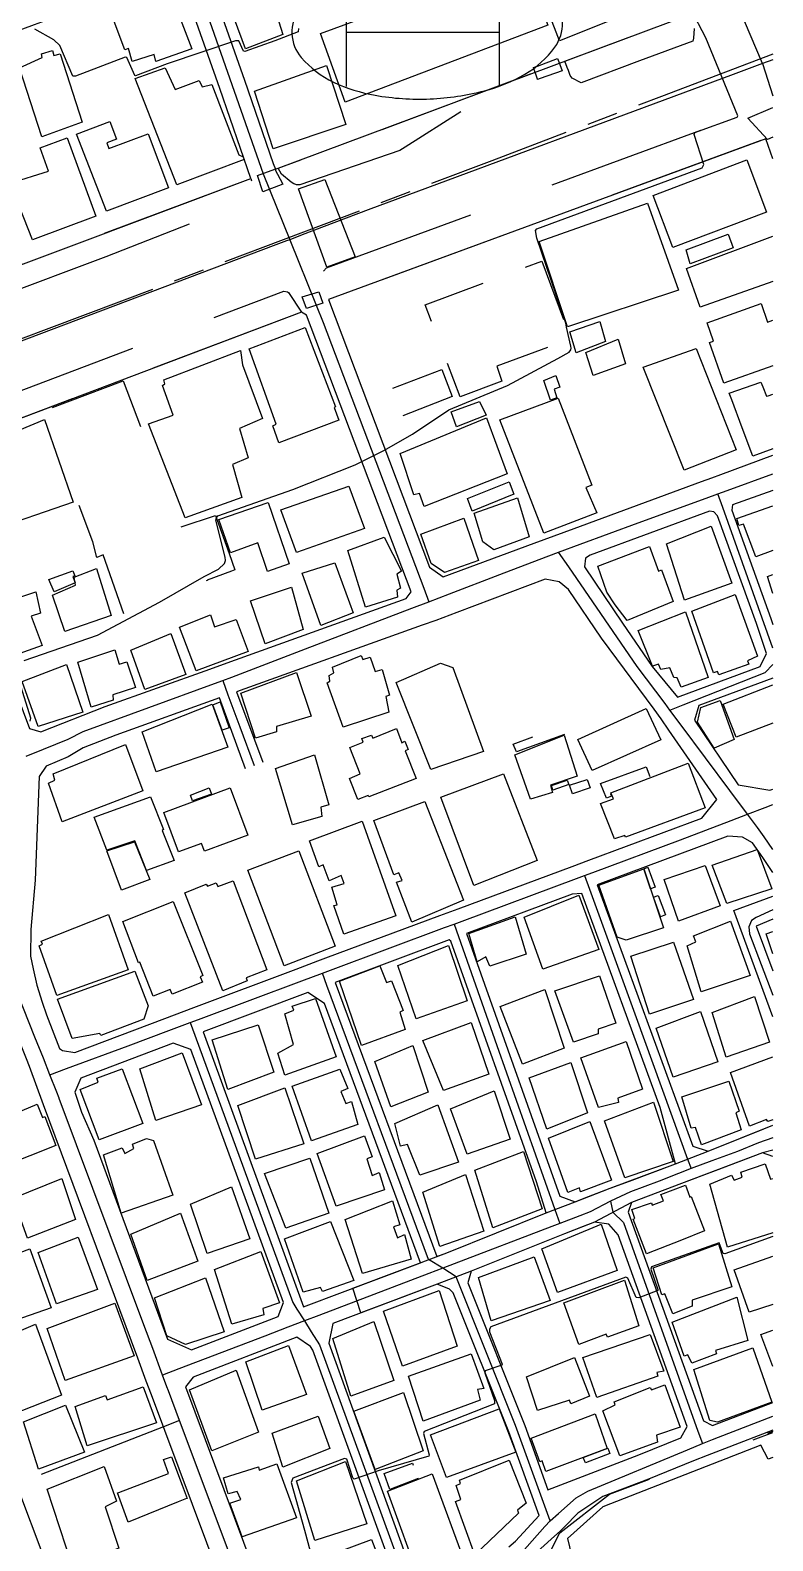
# Model space of a CAD drawing. Header units: millimetres. Extents: x 198785 to 203305, y 542885 to 545889.
# Drawn here: x 203124.2 to 203295.4, y 545087.1 to 545435.4 of the extents above; entities that cross this region are included whole.
import ezdxf

# ---------------------------------------------------------------- set-up
doc = ezdxf.new("R2010")
doc.units = ezdxf.units.MM
for name, pattern in [('FENCE_25K', [54.3, 28.7, -9.2, -16.4]), ('HIDDEN_BULD_25K', [28.8, 18.4, -10.4]), ('HIDDEN_EMD_25K', [50.97, 33.12, -5.36, 7.13, -5.36]), ('HIDDEN_IN_25K', [56.5, 36.5, -20])]:
    doc.linetypes.add(name, pattern=pattern)
for name, color, linetype in [('A0013114', 253, 'Continuous'), ('A0013117', 253, 'Continuous'), ('A0013118', 253, 'Continuous'), ('A0023214', 253, 'Continuous'), ('A0023217', 253, 'Continuous'), ('A0033324', 253, 'Continuous'), ('A0043325', 253, 'Continuous'), ('A0053326', 253, 'Continuous'), ('B0014111', 253, 'Continuous'), ('B0014112', 253, 'Continuous'), ('B0014113', 253, 'Continuous'), ('B0014114', 253, 'Continuous'), ('B0014116', 253, 'Continuous'), ('B0014118', 253, 'Continuous'), ('B0014511', 253, 'Continuous'), ('B0024120', 253, 'Continuous'), ('F0017111', 253, 'Continuous'), ('F0017114', 253, 'Continuous'), ('F0047224', 253, 'Continuous'), ('G0018117', 253, 'Continuous')]:
    doc.layers.add(name, color=color, linetype=linetype)

# ---------------------------------------------------------------- blocks, each defined once
blk = doc.blocks.new('B0014511')
at = {"layer": 'B0014511'}
blk.add_lwpolyline([(-31.17, -1.27, 0.169014), (-29, -6.77, 0.105159), (-21.57, -12.43, 0.067248), (-11.97, -15.47, 0.053397), (0.67, -16.3, 0.053397), (13.19, -14.44, 0.067248), (22.51, -10.63, 0.105159), (29.45, -4.38, 0.169014), (31.17, 1.27, 0.169014), (29, 6.77, 0.105159), (21.57, 12.43, 0.067248), (11.97, 15.47, 0.053397), (-0.67, 16.3, 0.053397), (-13.19, 14.44, 0.067248), (-22.51, 10.63, 0.105159), (-29.45, 4.38, 0.169014)], format="xyb", close=True, dxfattribs=at)
for points in [[(-18.64, 12.26), (-18.64, -13.46)], [(16.58, 13.62), (16.58, -13.46)], [(-18.64, -0.94), (16.58, -0.94)]]:
    blk.add_lwpolyline(points, dxfattribs=at)

msp = doc.modelspace()

# ---------------------------------------------------------------- linework, layer by layer
at = {"layer": 'A0013114'}
for points in [[(203180.77, 545403.37), (203276.46, 545439.15), (203278.82, 545439.98), (203278.58, 545446.51), (203278.13, 545447.66), (203272.15, 545461.78), (203262.04, 545484), (203260.5, 545486.86)], [(203295.37, 545405.74), (203293.74, 545410.38), (203192.97, 545373.35)], [(203089.28, 545369.05), (203175.04, 545401.23)], [(203186.72, 545370.38), (203100.44, 545337.75)]]:
    msp.add_lwpolyline(points, dxfattribs=at)
at = {"layer": 'A0013117'}
for points in [[(203260.5, 545486.86), (203258.96, 545486.26), (203213.6, 545469.58), (203167.77, 545452.65), (203164, 545451.2), (203173.6, 545423.93), (203180.2, 545404.69), (203180.77, 545403.37)], [(203175.04, 545401.23), (203167.93, 545421.96), (203159.85, 545444.91), (203159.3, 545446.2), (203158.01, 545447.55), (203156.16, 545448.2), (203143.69, 545443.49), (203128.5, 545437.86), (203125.18, 545436.63), (203120.37, 545434.85), (203102.42, 545428.02), (203098.63, 545426.58), (203096.56, 545425.79), (203074.74, 545417.91), (203073.86, 545417.55), (203071.98, 545413.81), (203073.28, 545410.53), (203073.98, 545408.68), (203075.22, 545405.43), (203086.04, 545376.98), (203089.28, 545369.05)], [(203192.97, 545373.35), (203216.29, 545311.63), (203219.37, 545309.38), (203240.37, 545317.12), (203249.6, 545320.52), (203278.98, 545331.34), (203281.34, 545332.21), (203283.43, 545332.99), (203295.37, 545337.45)], [(203100.44, 545337.75), (203124.07, 545274.45), (203126.68, 545273.63), (203141.47, 545279.46), (203165.63, 545288.13), (203169.61, 545289.55), (203210.89, 545304.36), (203212.03, 545305.9), (203187.94, 545369.69), (203186.72, 545370.38)], [(203295.37, 545329.29), (203286.08, 545325.95), (203285.91, 545324.76), (203294.89, 545299.77), (203295.37, 545298.36)], [(203273.42, 545281.64), (203292.5, 545288.71), (203293.95, 545291.69), (203291.59, 545298.61), (203282.66, 545323.47), (203281.78, 545324.37), (203280.8, 545324.55), (203253.27, 545314.41), (203252.24, 545313.71), (203251.98, 545311.69), (203260.77, 545298.72), (203267.59, 545288.73), (203273.42, 545281.64)], [(203173.82, 545265.08), (203167.83, 545281.48), (203143.94, 545272.91), (203136.4, 545269.94), (203133, 545267.87), (203127.93, 545265.7), (203126.31, 545263.38), (203125.35, 545239.48), (203124.41, 545228.1), (203124.28, 545221.92), (203124.93, 545219.01), (203125.77, 545215.22), (203127.02, 545211.33), (203127.96, 545208.39), (203131.02, 545200.63), (203131.7, 545200.16), (203134.48, 545199.71), (203155.25, 545207.53), (203161.95, 545210.06), (203185.54, 545218.94), (203190.53, 545220.82), (203192.39, 545221.51), (203218.66, 545231.29), (203222.84, 545232.84), (203249.15, 545242.63), (203252.96, 545244.05), (203279, 545253.74), (203282.45, 545258.05), (203271.44, 545274.04), (203269.64, 545276.66), (203268.02, 545278.85), (203255.88, 545295.25), (203248.27, 545306.47), (203246.17, 545308.22), (203242.95, 545308.85), (203222.54, 545301.18), (203217.68, 545299.35), (203214.58, 545298.24), (203171.78, 545282.89), (203177.82, 545266.69)], [(203295.37, 545286.04), (203278.31, 545279.72), (203277.34, 545276.37), (203287.42, 545261.4), (203294.69, 545260.16), (203295.37, 545260.41)], [(203295.37, 545241.19), (203293.11, 545244.67), (203290.73, 545248.06), (203288.43, 545249.36), (203285.01, 545249.57), (203254.87, 545238.36), (203276.98, 545178.12), (203280.47, 545176.97)], [(203249.83, 545165.31), (203251.92, 545166.12), (203257.9, 545168.42), (203262.32, 545170.07), (203272.96, 545174.05), (203269.44, 545187.06), (203251.35, 545236.35), (203249.12, 545236.22), (203224.81, 545227.18), (203246.32, 545166.61), (203249.83, 545165.31)], [(203295.37, 545207.96), (203286.39, 545232.44), (203295.37, 545235.76)], [(203295.37, 545230.49), (203291.52, 545228.83), (203295.37, 545218.58)], [(203217.91, 545152.65), (203220.27, 545153.54), (203243.16, 545162.71), (203240.9, 545169.93), (203221.21, 545225.37), (203220.82, 545225.69), (203194.5, 545215.89), (203217.91, 545152.65)], [(203187.21, 545141.1), (203214.17, 545151.24), (203192.05, 545211), (203188.21, 545213.53), (203164.06, 545204.44), (203187.21, 545141.1)], [(203116.6, 545041.01), (203122.16, 545040.78), (203172.66, 545059.89), (203174.35, 545061.35), (203152.16, 545120.8), (203150.98, 545123.96), (203149.01, 545129.27), (203127.32, 545187.61), (203124.04, 545196.45), (203123.38, 545198.22), (203119.25, 545208.66), (203094.98, 545199.28), (203109.57, 545158.8), (203116.11, 545140.68), (203118.05, 545135.28), (203088.24, 545124.48), (203087.15, 545121.34)], [(203155.91, 545133.64), (203161.39, 545131.14), (203181.39, 545138.85), (203182.59, 545142.09), (203161.27, 545200.41), (203157.16, 545201.84), (203135.87, 545193.83), (203134.53, 545190.55), (203136.03, 545185.99), (203138.87, 545179.5), (203155.91, 545133.64)], [(203280.47, 545176.97), (203291.21, 545181.27), (203295.37, 545182.93)], [(203295.37, 545175.7), (203292.98, 545176.57), (203282.13, 545172.46), (203274.32, 545169.54), (203262.78, 545165.15), (203262.03, 545162.9), (203279.4, 545114.76), (203281.44, 545113.71)], [(203243.54, 545098.89), (203264.51, 545106.94), (203274.21, 545110.86), (203275.61, 545113.49), (203259.71, 545157.65), (203257.55, 545160.14), (203254.26, 545160.59), (203251.64, 545159.58), (203247.39, 545157.94), (203245.44, 545157.16), (203225.88, 545149.32), (203225.11, 545146.58), (203238.25, 545113.72), (203243.54, 545098.89)], [(203234.54, 545085.72), (203236.07, 545087.04), (203241.53, 545092.98), (203234.51, 545112.28), (203221.7, 545144.31), (203220.87, 545145.16), (203218, 545146.27), (203193.95, 545137.23), (203193.03, 545132.69), (203213.26, 545076.84), (203215.28, 545075.62), (203218.68, 545076.86), (203221.81, 545077.79)], [(203182.22, 545063.14), (203183.03, 545063.41), (203208.76, 545073.19), (203209.29, 545073.81), (203209.39, 545075.8), (203189.36, 545131.07), (203188.84, 545131.9), (203185.69, 545134.08), (203161.81, 545124.87), (203160, 545122.66), (203182.22, 545063.14)], [(203281.44, 545113.71), (203295.37, 545119.05)], [(203295.37, 545112.62), (203284.26, 545108.37), (203280.23, 545106.82), (203277.09, 545105.55), (203266.7, 545101.36), (203256.18, 545097.32), (203250.47, 545093.48), (203247.37, 545090.37), (203246.42, 545089.42), (203244.3, 545087.5), (203238.71, 545082.46)]]:
    msp.add_lwpolyline(points, dxfattribs=at)
at = {"layer": 'A0013118'}
msp.add_lwpolyline([(203295.37, 545106.37), (203294.31, 545105.97), (203292.64, 545109.17), (203256.18, 545095), (203248.04, 545087.66), (203249.55, 545081.61), (203241.45, 545079.38), (203240.64, 545079.48), (203240.29, 545079.94), (203238.75, 545082.49)], dxfattribs=at)
at = {"layer": 'A0023214'}
for points in [[(203292.98, 545427.7), (203286.22, 545443.7), (203278.57, 545461.78), (203266.28, 545488.77), (203264.95, 545491.69), (203262.91, 545494.93), (203259.29, 545500.67), (203247.67, 545516.56), (203233.29, 545535.49), (203230.43, 545539.02), (203227.76, 545542.32), (203232.77, 545544.32), (203295.37, 545569.34)], [(203292.98, 545427.7), (203286.26, 545425.21), (203202.09, 545394.02), (203186.93, 545388.21), (203184.05, 545387.11), (203183.32, 545386.83), (203180.84, 545385.9), (203094.84, 545353.44), (203091.47, 545352.17), (203088.28, 545350.99), (203029.12, 545329.07), (203017.27, 545325.1), (202996.92, 545318.28)], [(203295.37, 545428.58), (203292.98, 545427.7)], [(203292.98, 545427.7), (203295.37, 545420.31)]]:
    msp.add_lwpolyline(points, dxfattribs=at)
at = {"layer": 'A0023217'}
for points in [[(203159.84, 545452.85), (203160.97, 545450.04), (203163.03, 545444.91), (203177.91, 545402.3), (203184.05, 545387.11), (203190.16, 545372.02), (203191.78, 545368.01), (203214.92, 545306.75), (203216.1, 545303.63)], [(203282.73, 545328.51), (203284.83, 545329.28), (203295.37, 545333.15)], [(203246, 545315.06), (203251.01, 545316.89), (203264.38, 545321.8), (203280.01, 545327.51), (203282.73, 545328.51)], [(203295.37, 545292.9), (203283.85, 545325.36), (203282.73, 545328.51)], [(203216.1, 545303.63), (203220.88, 545305.46), (203232.5, 545309.9), (203241.54, 545313.36), (203246, 545315.06)], [(203271.68, 545278.63), (203270.54, 545280.15), (203264.15, 545288.73), (203248.34, 545311.67), (203246, 545315.06)], [(203168.6, 545285.48), (203170.68, 545286.28), (203187.71, 545292.78), (203212.22, 545302.15), (203216.1, 545303.63)], [(203271.68, 545278.63), (203274.75, 545279.85), (203293.65, 545287.35), (203295.37, 545289.2)], [(203123.28, 545268), (203127.31, 545269.65), (203133, 545271.99), (203136.4, 545273.7), (203166.73, 545284.8), (203168.6, 545285.48)], [(203168.6, 545285.48), (203169.81, 545282.19), (203172.52, 545274.83), (203175.82, 545265.89)], [(203289.53, 545254.67), (203285.49, 545260.1), (203274.27, 545275.16), (203271.68, 545278.63)], [(203289.53, 545254.67), (203293.59, 545256.22), (203295.37, 545256.9)], [(203251.96, 545240.52), (203253.9, 545241.25), (203274.09, 545248.78), (203285.76, 545253.24), (203289.53, 545254.67)], [(203295.37, 545246.52), (203293.41, 545249.47), (203291.85, 545251.57), (203289.53, 545254.67)], [(203221.94, 545229.32), (203223.82, 545230.03), (203250.13, 545239.84), (203251.96, 545240.52)], [(203251.96, 545240.52), (203253.11, 545237.36), (203263.86, 545207.79), (203275.73, 545175.13), (203276.53, 545172.95)], [(203295.37, 545232.61), (203291.51, 545230.85), (203290.46, 545230.12), (203289.89, 545228.72), (203290.03, 545227.1), (203295.37, 545212.9)], [(203191.59, 545218), (203193.45, 545218.7), (203219.73, 545228.5), (203221.94, 545229.32)], [(203221.94, 545229.32), (203222.94, 545226.48), (203231.8, 545201.36), (203245.16, 545163.49), (203246.29, 545160.28)], [(203161.13, 545206.64), (203162.98, 545207.33), (203186.87, 545216.24), (203191.59, 545218)], [(203219.3, 545149.96), (203216.04, 545151.95), (203192.63, 545215.19), (203191.59, 545218)], [(203128.78, 545194.57), (203127.26, 545198.38), (203125.31, 545203.26), (203122.69, 545209.84), (203121.23, 545213.51)], [(203128.78, 545194.57), (203132.63, 545196.01), (203146.77, 545201.28), (203156.17, 545204.79), (203161.13, 545206.64)], [(203161.13, 545206.64), (203162.19, 545203.74), (203184.72, 545142.09), (203185.71, 545140.52), (203187.43, 545137.82)], [(203154.73, 545125.34), (203152.46, 545131.45), (203150.42, 545136.93), (203130.93, 545189.08), (203130.89, 545189.2), (203130.38, 545190.55), (203128.78, 545194.57)], [(203295.37, 545180.02), (203292.1, 545178.92), (203287.26, 545176.92), (203281.3, 545174.72), (203276.53, 545172.95)], [(203276.53, 545172.95), (203273.64, 545171.8), (203269.15, 545170.01), (203262.55, 545167.61), (203257.99, 545165.4)], [(203257.99, 545165.4), (203253.26, 545162.94), (203250.87, 545162.03), (203246.29, 545160.28)], [(203257.99, 545165.4), (203258.52, 545162.87), (203260.94, 545160.51), (203278.12, 545112.4), (203279.15, 545109.55)], [(203246.29, 545160.28), (203244.45, 545159.58), (203221.91, 545150.98), (203219.3, 545149.96)], [(203219.3, 545149.96), (203216.09, 545148.74), (203190.73, 545139.08), (203187.43, 545137.82)], [(203244.05, 545091.75), (203242.53, 545095.93), (203236.09, 545113.72), (203222.39, 545147.97), (203219.3, 545149.96)], [(203187.43, 545137.82), (203183.63, 545136.37), (203178.27, 545134.32), (203158.47, 545126.76), (203154.73, 545125.34)], [(203187.43, 545137.82), (203189, 545135.34), (203190.94, 545132.29), (203212.02, 545074.41), (203212.9, 545072)], [(203179.54, 545059.12), (203178.36, 545062.26), (203158.66, 545114.84), (203156.08, 545121.73), (203155.73, 545122.66), (203154.73, 545125.34)], [(203158.66, 545114.84), (203154.93, 545113.38), (203126.75, 545102.39)], [(203279.15, 545109.55), (203281.44, 545110.5), (203282.85, 545111.04), (203295.37, 545115.85)], [(203244.05, 545091.75), (203245.99, 545093.44), (203250.09, 545097), (203252.74, 545098.55), (203275.7, 545108.11), (203279.15, 545109.55)], [(203212.9, 545072), (203216.18, 545073.17), (203221.33, 545074.97), (203225.55, 545076.74), (203229.18, 545078.66), (203233.51, 545081.54), (203236.98, 545083.81), (203242.84, 545090.39), (203244.05, 545091.75)]]:
    msp.add_lwpolyline(points, dxfattribs=at)
at = {"layer": 'A0033324', "linetype": 'HIDDEN_IN_25K', "flags": 128}
for points in [[(203264.63, 545428.32), (203251.22, 545423.31), (203249.12, 545424.38), (203248.65, 545425), (203248.26, 545426.1), (203247.98, 545426.78), (203247.46, 545428.31), (203276.46, 545439.15), (203277.32, 545439.45), (203277.4, 545437.43), (203277.1, 545433.59), (203276.94, 545432.92), (203264.63, 545428.32)], [(203209.39, 545407.67), (203186.37, 545399.74), (203185.61, 545399.8), (203185.47, 545399.84), (203184.99, 545400), (203184.36, 545400.34), (203182.13, 545402.26), (203181.41, 545403.61), (203239.77, 545425.43), (203239.66, 545423.75), (203239.26, 545422.88), (203238.82, 545422.41), (203238.3, 545422.06), (203236.35, 545421.36), (203224.62, 545417.32), (203210.65, 545408.47), (203209.39, 545407.67)], [(203292.62, 545409.97), (203192.97, 545373.35), (203191.56, 545377.82), (203191.46, 545379.45), (203192.54, 545380.65), (203240.09, 545398.13), (203288.22, 545415.82), (203292.62, 545409.97)], [(203141.63, 545383.17), (203093.8, 545365.14), (203092.44, 545365.26), (203091.59, 545365.58), (203091, 545366.19), (203089.45, 545369.11), (203175.04, 545401.23), (203175.99, 545398.34), (203175.47, 545396.97), (203174.54, 545396.01), (203141.63, 545383.17)], [(203186.72, 545370.38), (203100.44, 545337.75), (203100, 545343.06), (203100.23, 545343.8), (203100.57, 545344.22), (203182.69, 545375.27), (203183.53, 545375.1), (203183.79, 545374.97), (203186.72, 545370.38)]]:
    msp.add_lwpolyline(points, dxfattribs=at)
at = {"layer": 'A0043325'}
for points in [[(203241.78, 545424.25), (203241.15, 545424.03), (203241.12, 545424.12), (203240.26, 545426.78), (203241.11, 545427.11), (203245.77, 545428.88), (203246.06, 545428.11), (203246.86, 545426.04), (203241.78, 545424.25)], [(203295.37, 545410.73), (203294.16, 545410.22), (203289.6, 545415.12), (203295.37, 545417.56)], [(203182.49, 545399.88), (203177.85, 545398.18), (203176.64, 545401.94), (203180.59, 545403.4), (203182.49, 545399.88)], [(203199.15, 545383.2), (203192.58, 545380.78), (203186.06, 545398.83), (203192.17, 545401.01), (203199.15, 545383.2)], [(203191.71, 545372.51), (203187.94, 545371.27), (203186.91, 545373.91), (203190.76, 545375.09), (203191.71, 545372.51)]]:
    msp.add_lwpolyline(points, dxfattribs=at)
at = {"layer": 'A0053326'}
for points in [[(203218, 545146.27), (203200.4, 545139.66), (203198.55, 545145.37), (203220.27, 545153.54), (203243.16, 545162.71), (203249.83, 545165.31), (203257.9, 545168.42), (203272.96, 545174.05), (203280.47, 545176.97), (203295.37, 545182.93)], [(203295.37, 545177.22), (203292.98, 545176.57), (203274.32, 545169.54), (203262.78, 545165.15), (203254.26, 545160.59), (203247.39, 545157.94), (203225.88, 545149.32), (203218, 545146.27)]]:
    msp.add_lwpolyline(points, dxfattribs=at)
at = {"layer": 'B0014111'}
for points in [[(203182.43, 545434.41), (203173.87, 545431.09), (203166.27, 545451.75), (203175.85, 545455.43), (203182.43, 545434.41)], [(203259.92, 545438.39), (203246.2, 545432.99), (203243.74, 545439.33), (203250.97, 545442.19), (203251.5, 545456.05), (203252.61, 545456.45), (203259.92, 545438.39)], [(203243.49, 545436.59), (203196.84, 545418.85), (203191.12, 545434.63), (203213.76, 545443.01), (203212.84, 545445.37), (203236.77, 545454.61), (203243.49, 545436.59)], [(203155.95, 545445.57), (203161.47, 545431.14), (203153.2, 545428.21), (203152.79, 545429.83), (203147.75, 545428.17), (203146.9, 545431.22), (203146.04, 545430.88), (203142.41, 545440.49), (203155.95, 545445.57)], [(203155.33, 545426.73), (203157.64, 545421.75), (203163.2, 545423.82), (203163.84, 545422.39), (203166.09, 545422.93), (203172.33, 545406.7), (203173.32, 545406.22), (203173.52, 545405.64), (203157.99, 545399.8), (203148.41, 545424.27), (203155.33, 545426.73)], [(203197, 545413.69), (203180.25, 545408.06), (203175.9, 545421.39), (203192.55, 545427.25), (203197, 545413.69)], [(203141.9, 545409.41), (203142.39, 545408.11), (203151.45, 545411.53), (203156.14, 545399.1), (203141.8, 545393.68), (203134.89, 545411.46), (203142.6, 545414.38), (203144.15, 545410.26), (203141.9, 545409.41)], [(203139.39, 545392.57), (203124.75, 545387.08), (203119.6, 545400.18), (203128.47, 545402.9), (203126.49, 545408.26), (203132.74, 545410.58), (203139.39, 545392.57)], [(203293.92, 545393.49), (203272.3, 545385.35), (203267.78, 545397.33), (203289.42, 545405.54), (203293.92, 545393.49)], [(203273.66, 545375.45), (203248.04, 545367.06), (203241.54, 545386.73), (203266.49, 545395.52), (203273.66, 545375.45)], [(203286.27, 545385.25), (203276.35, 545381.56), (203275.38, 545384.76), (203285.11, 545388.37), (203286.27, 545385.25)], [(203295.37, 545377.5), (203278.65, 545371.55), (203275.48, 545380.49), (203295.37, 545387.93)], [(203295.37, 545358.06), (203284.12, 545354.03), (203280.77, 545363.42), (203281.67, 545363.74), (203280.24, 545367.95), (203292.69, 545372.37)], [(203292.69, 545372.37), (203294.12, 545368.1), (203295.37, 545368.54)], [(203195.33, 545345.47), (203181.55, 545340.29), (203180.18, 545344.17), (203180.94, 545344.59), (203174.68, 545361.94), (203187.6, 545366.9), (203194.62, 545348.6), (203194.28, 545348.39), (203195.33, 545345.47)], [(203173.03, 545327.71), (203159.97, 545323), (203151.48, 545344.65), (203157.19, 545346.64), (203154.7, 545353.51), (203155.29, 545353.88), (203155.05, 545354.78), (203172.68, 545361.6), (203173.16, 545358.25), (203177.78, 545345.9), (203172.5, 545343.62), (203174.49, 545336.8), (203170.83, 545335.28), (203173.03, 545327.71)], [(203286.94, 545338.65), (203274.94, 545333.99), (203265.5, 545357.71), (203277.73, 545362.06), (203286.94, 545338.65)], [(203295.37, 545338.9), (203290.81, 545337.22), (203288.34, 545343.74), (203285.91, 545350.18), (203285.31, 545351.76), (203292.64, 545354.3), (203293.08, 545353.17)], [(203293.08, 545353.17), (203293.93, 545351.01), (203294.3, 545351.14), (203295.37, 545351.5)], [(203229.31, 545346.62), (203222.47, 545343.99), (203221.24, 545347.45), (203227.8, 545349.81), (203229.31, 545346.62)], [(203254.82, 545324.13), (203242.64, 545319.44), (203232.44, 545345.58), (203245.88, 545350.6), (203253.7, 545330.55), (203252.3, 545329.96), (203254.82, 545324.13)], [(203114.51, 545318.96), (203109.08, 545317.18), (203102.84, 545335.35), (203127.52, 545345.63), (203134.17, 545326.6), (203114.47, 545319.84), (203114.51, 545318.96)], [(203234.15, 545333.16), (203215, 545325.61), (203213.92, 545328.62), (203212.65, 545328.32), (203209.53, 545337.82), (203229.36, 545346.08), (203234.15, 545333.16)], [(203235.68, 545328.41), (203226.12, 545324.55), (203225, 545327.44), (203234.61, 545331.26), (203235.68, 545328.41)], [(203179.04, 545326.51), (203183.91, 545312.35), (203178.92, 545310.58), (203176.72, 545317.19), (203170.39, 545314.88), (203167.73, 545322.58), (203179.04, 545326.51)], [(203239.22, 545318.58), (203231.06, 545315.6), (203228.57, 545317.48), (203226.56, 545324.04), (203236.52, 545327.57), (203239.22, 545318.58)], [(203285.96, 545307.9), (203275.06, 545304.03), (203270.84, 545316.96), (203281.18, 545321.04), (203285.96, 545307.9)], [(203266.93, 545316.35), (203269.04, 545310.72), (203269.73, 545310.98), (203272.45, 545303.68), (203261.79, 545299.29), (203259.02, 545302.94), (203257.14, 545305.84), (203255.07, 545311.83), (203266.93, 545316.35)], [(203198.63, 545301.09), (203191.18, 545298.19), (203186.91, 545310.2), (203194.46, 545312.59), (203198.63, 545301.09)], [(203126.95, 545293.52), (203118.6, 545290.54), (203114.73, 545302.34), (203125.56, 545305.89), (203126.62, 545301.02), (203124.47, 545300.28), (203126.95, 545293.52)], [(203187.11, 545297.26), (203178.37, 545293.97), (203175.02, 545303.85), (203184.42, 545307.02), (203187.11, 545297.26)], [(203165.75, 545300.63), (203166.73, 545297.85), (203171.71, 545299.55), (203174.48, 545292.19), (203162.49, 545287.74), (203158.6, 545297.79), (203165.75, 545300.63)], [(203160.13, 545286.87), (203150.66, 545283.43), (203147.46, 545292.45), (203156.62, 545296.33), (203160.13, 545286.87)], [(203143.71, 545292.59), (203144.7, 545289.24), (203146.5, 545289.81), (203148.46, 545283.88), (203143.28, 545282.17), (203143.34, 545280.91), (203138.27, 545279.31), (203135.18, 545289.69), (203143.71, 545292.59)], [(203136.34, 545278.2), (203126.09, 545274.91), (203122.35, 545285.28), (203132.63, 545289.14), (203136.34, 545278.2)], [(203228.7, 545269.12), (203216.59, 545264.97), (203208.58, 545285.05), (203218.79, 545289.5), (203221.61, 545288.51), (203228.7, 545269.12)], [(203180.99, 545273.63), (203176.12, 545272.22), (203172.76, 545282.57), (203185.58, 545287.34), (203188.98, 545277.29), (203180.99, 545274.87), (203180.99, 545273.63)], [(203295.37, 545275.65), (203286.93, 545272.42), (203283.9, 545280.06), (203295.37, 545284.52)], [(203169.81, 545270.11), (203153.24, 545264.42), (203150.05, 545273.64), (203166.15, 545280.03), (203169.81, 545270.11)], [(203286.48, 545271.89), (203281.88, 545269.87), (203278.02, 545275.84), (203278.76, 545279.27), (203283.27, 545280.84), (203286.48, 545271.89)], [(203150.22, 545260.01), (203131.57, 545252.9), (203128.42, 545261.83), (203129.88, 545262.54), (203129.5, 545264), (203146.19, 545270.7), (203150.22, 545260.01)], [(203244.62, 545259.65), (203239.56, 545258.12), (203235.92, 545268.35), (203247.26, 545272.85), (203250.31, 545263.43), (203244.16, 545261.33), (203244.62, 545259.65)], [(203241.05, 545244.01), (203226.5, 545238.21), (203218.9, 545258.58), (203233.31, 545263.97), (203241.05, 545244.01)], [(203279.78, 545256.12), (203261.4, 545249.33), (203261.24, 545249.76), (203258.86, 545248.95), (203255.64, 545257.13), (203258.65, 545258.21), (203258.08, 545259.59), (203275.88, 545266.45), (203279.78, 545256.12)], [(203154.63, 545250.88), (203157.4, 545243.98), (203151.06, 545241.64), (203148.35, 545248.52), (203141.89, 545246.34), (203138.95, 545253.94), (203151.97, 545258.63), (203154.96, 545251.1), (203154.63, 545250.88)], [(203151.81, 545239.59), (203145.3, 545237.17), (203141.89, 545246.21), (203148.23, 545248.3), (203151.81, 545239.59)], [(203238.56, 545222.41), (203230.14, 545219.6), (203229.21, 545221.74), (203227.23, 545220.6), (203225.32, 545227.15), (203235.98, 545231), (203238.56, 545222.41)], [(203150.43, 545207.38), (203140.54, 545203.64), (203140.26, 545204.13), (203133.9, 545202.95), (203130.54, 545212.02), (203148.37, 545218.5), (203151.41, 545210.51), (203150.43, 545207.38)], [(203150.18, 545183.36), (203140.1, 545179.55), (203135.77, 545191.22), (203139.93, 545192.91), (203139.61, 545193.76), (203145.41, 545195.95), (203150.18, 545183.36)], [(203125.82, 545187.79), (203127.04, 545184.71), (203127.64, 545184.95), (203130.11, 545178.3), (203118.18, 545173.51), (203114.48, 545183.06), (203125.82, 545187.79)], [(203134.64, 545161.18), (203123.64, 545156.91), (203120.29, 545166.1), (203131.54, 545170.64), (203134.64, 545161.18)], [(203275.86, 545167.47), (203276.28, 545166.38), (203276.59, 545166.48), (203279.65, 545158.57), (203274.31, 545156.47), (203266.26, 545153.31), (203263.16, 545161.27), (203263.6, 545161.44), (203262.89, 545163.5), (203267.4, 545165.04), (203267.6, 545164.49), (203270.15, 545165.5), (203269.58, 545167), (203275.24, 545169.11), (203275.86, 545167.47)], [(203295.37, 545127.34), (203292.58, 545134.68), (203295.37, 545135.73)], [(203257.21, 545108.4), (203243.06, 545103.14), (203242.19, 545105.54), (203241.67, 545105.3), (203239.72, 545110.77), (203254.43, 545116.43), (203257.21, 545108.4)], [(203144.64, 545085.42), (203134.01, 545081.22), (203128.17, 545099.06), (203141.28, 545104.25), (203144.11, 545096.23), (203141.51, 545094.98), (203144.64, 545085.42)], [(203158.35, 545096.1), (203146.84, 545091.46), (203144.33, 545098.16), (203144.63, 545098.28), (203156.07, 545102.65), (203154.97, 545105.84), (203156.8, 545106.51), (203159.25, 545099.96), (203160.39, 545096.92), (203160.22, 545096.85), (203158.35, 545096.1)], [(203236.75, 545093.53), (203226.7, 545083.89), (203222.24, 545096.22), (203223.46, 545096.68), (203222.39, 545099.91), (203223.43, 545100.31), (203223.2, 545101.11), (203234.65, 545105.75), (203238.5, 545095.81), (203236.53, 545094.18), (203236.75, 545093.53)], [(203127.12, 545083.91), (203112.15, 545077.91), (203106.8, 545093.31), (203121.52, 545098.79), (203127.12, 545083.91)]]:
    msp.add_lwpolyline(points, dxfattribs=at)
at = {"layer": 'B0014112'}
for points in [[(203256.83, 545363.64), (203250.08, 545361), (203248.59, 545365.9), (203255.52, 545368.23), (203256.83, 545363.64)], [(203261.39, 545358.47), (203253.98, 545355.78), (203252.25, 545361.12), (203259.75, 545364.21), (203261.39, 545358.47)], [(203201.26, 545320.5), (203185.59, 545315), (203181.97, 545324.85), (203197.7, 545330.29), (203201.26, 545320.5)], [(203142.88, 545300.45), (203132.2, 545296.75), (203129.36, 545305.14), (203134.7, 545307.47), (203134.35, 545309.33), (203139.53, 545311.27), (203142.88, 545300.45)], [(203295.37, 545305.57), (203294.14, 545309.48), (203295.37, 545309.91)], [(203200.52, 545291.26), (203200.87, 545290.29), (203202.6, 545290.83), (203203.7, 545287.59), (203205.38, 545288.03), (203207.05, 545282.11), (203206.17, 545281.76), (203206.9, 545278.16), (203196.32, 545274.73), (203192.69, 545284.96), (203193.32, 545285.33), (203193.12, 545286.64), (203194.17, 545287.28), (203193.9, 545288.59), (203200.52, 545291.26)], [(203269.56, 545271.83), (203253.78, 545264.73), (203250.46, 545271.89), (203266.21, 545279.03), (203269.56, 545271.83)], [(203191.46, 545254.09), (203184.68, 545252.18), (203180.78, 545265.21), (203189.78, 545268.34), (203193.04, 545256.83), (203191.21, 545256.29), (203191.46, 545254.09)], [(203174.4, 545249.81), (203164.41, 545246.1), (203163.73, 545247.93), (203158.38, 545245.95), (203154.99, 545255.08), (203170.35, 545260.73), (203174.4, 545249.81)], [(203171, 545239.33), (203178.78, 545218.78), (203173.98, 545216.92), (203174.21, 545216.21), (203168.66, 545213.94), (203159.87, 545236.56), (203164.81, 545238.53), (203165.07, 545238.05), (203167.07, 545238.83), (203167.51, 545237.99), (203171, 545239.33)], [(203295.37, 545222.43), (203293.83, 545227.06), (203295.37, 545227.6)], [(203224.96, 545211.63), (203213.18, 545207.47), (203208.95, 545219.81), (203220.64, 545224.35), (203224.96, 545211.63)], [(203247.32, 545200.72), (203237.66, 545197.06), (203232.57, 545210.34), (203242.86, 545214.27), (203247.32, 545200.72)], [(203242.22, 545163.64), (203230.85, 545159.32), (203226.69, 545172.58), (203237.89, 545176.91), (203242.22, 545163.64)], [(203228.81, 545158.55), (203218.64, 545154.99), (203214.73, 545167.49), (203224.59, 545171.55), (203228.81, 545158.55)], [(203139.76, 545145.04), (203130.28, 545141.79), (203126.07, 545153.57), (203135.32, 545157.14), (203139.76, 545145.04)], [(203129.03, 545140.82), (203119.14, 545137.41), (203114.54, 545150.84), (203124.15, 545154.48), (203129.03, 545140.82)], [(203131.44, 545120.7), (203120.34, 545116.36), (203114.98, 545132.6), (203125.42, 545137.07), (203131.44, 545120.7)], [(203253.14, 545120.49), (203248.81, 545118.7), (203248.55, 545119.53), (203241.12, 545117.18), (203238.6, 545124.91), (203249.7, 545129.4), (203253.14, 545120.49)], [(203136.75, 545107.53), (203126.11, 545103.64), (203122.69, 545114.56), (203132.4, 545118.4), (203136.75, 545107.53)], [(203236.16, 545107.56), (203220.17, 545101.71), (203216.48, 545111.58), (203232.28, 545117.52), (203236.16, 545107.56)]]:
    msp.add_lwpolyline(points, dxfattribs=at)
at = {"layer": 'B0014113'}
for points in [[(203129.37, 545430.77), (203129.68, 545429.56), (203131.12, 545430), (203136.23, 545414.25), (203126.92, 545410.84), (203121.77, 545426.76), (203126.98, 545429.15), (203126.87, 545429.94), (203129.37, 545430.77)], [(203227.55, 545313.14), (203219.74, 545310.35), (203216.65, 545312.48), (203214.22, 545319.21), (203224.17, 545322.91), (203227.55, 545313.14)], [(203295.37, 545315.44), (203291.44, 545314.03), (203288.63, 545321.53), (203287.57, 545321.25), (203287.06, 545322.81), (203295.37, 545325.75)], [(203208.9, 545304.72), (203201.49, 545302.4), (203197.46, 545315.44), (203205.77, 545318.55), (203209.78, 545310.72), (203208.73, 545310.01), (203209.55, 545306.75), (203208.75, 545306.34), (203208.9, 545304.72)], [(203289.87, 545289.28), (203282.97, 545286.76), (203282.63, 545287.56), (203281.69, 545287.22), (203276.74, 545301.44), (203286.73, 545305.34), (203291.88, 545291.06), (203289.58, 545290.03), (203289.87, 545289.28)], [(203275.26, 545301.34), (203280.51, 545286.16), (203274.26, 545283.93), (203273.35, 545286.11), (203272.56, 545286.2), (203271.62, 545288.4), (203269.57, 545287.99), (203269.05, 545289.21), (203267.66, 545288.81), (203264.33, 545297.04), (203275.26, 545301.34)], [(203208.62, 545274.44), (203209.89, 545271.13), (203210.57, 545271.49), (203211.31, 545269.54), (203210.62, 545269.24), (203213.21, 545262.85), (203202.26, 545258.63), (203202.12, 545258.94), (203199.76, 545258.07), (203197.84, 545262.89), (203200.27, 545263.95), (203197.86, 545270.05), (203200.96, 545271.27), (203200.68, 545272.08), (203202.89, 545272.91), (203203.18, 545272.18), (203208.62, 545274.44)], [(203215.17, 545257.58), (203224.07, 545234.87), (203212.19, 545229.8), (203208.65, 545238.95), (203209.94, 545239.35), (203209.2, 545241.14), (203208.02, 545240.65), (203203.44, 545253.21), (203215.17, 545257.58)], [(203200.7, 545253.05), (203208.47, 545231.26), (203196.51, 545227), (203194.23, 545233.58), (203195.01, 545233.73), (203193.77, 545237.82), (203196.58, 545238.67), (203195.92, 545240.49), (203193.14, 545239.33), (203191.77, 545242.98), (203190.77, 545242.49), (203188.6, 545248.55), (203200.7, 545253.05)], [(203295.17, 545237.45), (203284.75, 545234.06), (203281.43, 545242.9), (203291.74, 545246.52), (203295.17, 545237.45)], [(203194.48, 545224.24), (203182.74, 545219.68), (203174.39, 545241.73), (203186.16, 545246.19), (203194.48, 545224.24)], [(203283.27, 545233.51), (203273.65, 545230.02), (203270.36, 545239.62), (203279.81, 545242.85), (203283.27, 545233.51)], [(203270.17, 545228.43), (203261.6, 545225.6), (203259.53, 545226.32), (203255.27, 545238.27), (203265.68, 545242.05), (203270.17, 545228.43)], [(203255.29, 545223.46), (203242.34, 545218.91), (203238.1, 545230.93), (203250.71, 545235.98), (203255.29, 545223.46)], [(203157.21, 545234.49), (203163.98, 545217.46), (203163.43, 545217.16), (203163.95, 545215.95), (203156.98, 545213.2), (203156.51, 545214.27), (203152.54, 545212.67), (203149.49, 545220.55), (203149.18, 545220.41), (203145.6, 545229.92), (203157.21, 545234.49)], [(203146.78, 545218.75), (203130.36, 545212.83), (203126.32, 545224.29), (203127.06, 545224.66), (203126.77, 545225.37), (203142.25, 545231.56), (203146.78, 545218.75)], [(203290.17, 545217.46), (203278.85, 545213.69), (203275.65, 545224.28), (203277.65, 545225.22), (203277.13, 545226.64), (203285.64, 545229.96), (203290.17, 545217.46)], [(203277.07, 545211.92), (203266.98, 545208.54), (203262.64, 545221.93), (203272.46, 545225.14), (203277.07, 545211.92)], [(203204.84, 545219.69), (203206.35, 545215.84), (203207.49, 545216.27), (203210.17, 545209.41), (203209.45, 545209.05), (203210.66, 545204.99), (203200.61, 545201.32), (203195.55, 545216.14), (203204.84, 545219.69)], [(203255.15, 545204.02), (203249.41, 545202.12), (203245.15, 545213.93), (203255.46, 545217.4), (203259.18, 545206.5), (203255.11, 545205.07), (203255.15, 545204.02)], [(203194.75, 545198.7), (203182.89, 545194.51), (203181.31, 545199.55), (203184.92, 545201.59), (203182.89, 545208.65), (203184.97, 545209.44), (203184.62, 545210.43), (203189.98, 545212.18), (203194.75, 545198.7)], [(203294.59, 545202.12), (203284.63, 545198.67), (203281.38, 545208.9), (203291.12, 545212.65), (203294.59, 545202.12)], [(203282.73, 545197.56), (203272.45, 545194), (203268.52, 545205.36), (203278.72, 545209.14), (203282.73, 545197.56)], [(203180.4, 545195.17), (203169.8, 545191.21), (203166.14, 545202.61), (203176.8, 545206.12), (203180.4, 545195.17)], [(203229.91, 545194.72), (203219.46, 545190.93), (203214.73, 545202.47), (203225.89, 545206.66), (203229.91, 545194.72)], [(203215.98, 545190.53), (203207.37, 545187.15), (203203.63, 545197.65), (203212.38, 545201.3), (203215.98, 545190.53)], [(203259.84, 545188.18), (203255.21, 545187.04), (203251.14, 545198.51), (203261.59, 545202.22), (203265.33, 545191.27), (203259.69, 545189.22), (203259.84, 545188.18)], [(203163.72, 545187.68), (203153.21, 545184.05), (203149.48, 545195.94), (203159.29, 545199.63), (203163.72, 545187.68)], [(203295.37, 545184.19), (203294.22, 545183.77), (203293.91, 545184.3), (203289.98, 545182.7), (203285.66, 545195.09), (203295.37, 545198.74)], [(203195.8, 545190.71), (203196.97, 545187.95), (203198.26, 545188.38), (203199.77, 545183.12), (203189.04, 545179.34), (203184.63, 545191.94), (203195.57, 545195.9), (203197.43, 545191.38), (203195.8, 545190.71)], [(203252.67, 545185.82), (203243.33, 545182.05), (203239.2, 545193.91), (203248.82, 545197.42), (203252.67, 545185.82)], [(203187.33, 545178.64), (203176.16, 545175.14), (203172.12, 545187.51), (203182.88, 545191.54), (203187.33, 545178.64)], [(203234.84, 545179.76), (203224.91, 545176.29), (203221.06, 545186.73), (203231.17, 545190.86), (203234.84, 545179.76)], [(203286.88, 545185.84), (203288.09, 545181.91), (203278.93, 545178.41), (203277.56, 545182.43), (203276.58, 545182.24), (203274.41, 545189.49), (203285.27, 545193.11), (203287.64, 545186.16), (203286.88, 545185.84)], [(203218.2, 545187.61), (203222.93, 545174.42), (203214.03, 545171.44), (203211.18, 545178.47), (203209.61, 545178.09), (203208.3, 545183.32), (203218.2, 545187.61)], [(203272.38, 545174.58), (203261.27, 545170.78), (203256.56, 545183.92), (203267.91, 545188.26), (203272.38, 545174.58)], [(203258.23, 545170.24), (203251.09, 545167.61), (203250.86, 545168.48), (203248.11, 545167.41), (203243.66, 545179.93), (203253.21, 545183.79), (203258.23, 545170.24)], [(203201.81, 545175.18), (203203.07, 545171.35), (203204.68, 545172.06), (203205.85, 545168.03), (203194.71, 545164.25), (203190.39, 545176.41), (203201.29, 545180.52), (203203.02, 545175.64), (203201.81, 545175.18)], [(203152.63, 545179.4), (203157.1, 545166.81), (203145.17, 545162.67), (203141.1, 545176.15), (203145.42, 545177.72), (203146.01, 545176.43), (203148.15, 545177.59), (203147.81, 545178.56), (203151.05, 545179.92), (203152.63, 545179.4)], [(203193.02, 545162.7), (203183.12, 545159.19), (203178.25, 545171.84), (203188.66, 545175.37), (203193.02, 545162.7)], [(203295.37, 545158.15), (203284.91, 545154.84), (203280.84, 545169.37), (203285.89, 545171.44), (203286.46, 545170.26), (203288.31, 545171), (203288.02, 545172.09), (203293.63, 545174.03)], [(203293.63, 545174.03), (203294.85, 545170.48), (203295.37, 545170.66)], [(203174.81, 545156.78), (203165, 545153.37), (203161.14, 545164.72), (203170.66, 545168.73), (203174.81, 545156.78)], [(203207.93, 545159.53), (203208.85, 545156.99), (203210.47, 545157.77), (203212.02, 545152.09), (203200.83, 545148.75), (203196.8, 545161.24), (203207.73, 545165.54), (203209.45, 545159.96), (203207.93, 545159.53)], [(203162.84, 545151.58), (203151.15, 545147.18), (203147.42, 545157.81), (203158.86, 545162.67), (203162.84, 545151.58)], [(203198.78, 545147.18), (203191.61, 545144.61), (203191.15, 545145.56), (203187.14, 545144.42), (203182.84, 545156.74), (203193.42, 545160.73), (203198.78, 545147.18)], [(203259.48, 545149.46), (203245.72, 545144.37), (203242.17, 545154.45), (203255.79, 545160.1), (203259.48, 545149.46)], [(203178.06, 545139.2), (203170.72, 545137.09), (203166.67, 545149.69), (203177.35, 545153.81), (203181.7, 545142.02), (203177.87, 545140.68), (203178.06, 545139.2)], [(203244.09, 545142.54), (203230.49, 545137.81), (203227.57, 545147.8), (203240.38, 545152.6), (203244.09, 545142.54)], [(203285.92, 545145.66), (203276.76, 545142.58), (203276.83, 545141.2), (203272.36, 545139.44), (203270.48, 545144.1), (203269.79, 545143.81), (203267.79, 545150.07), (203282.85, 545155.62), (203285.92, 545145.66)], [(203295.37, 545141.62), (203289.94, 545139.87), (203286.5, 545149.61), (203295.37, 545152.76)], [(203168.94, 545135.33), (203160, 545132.41), (203155.71, 545134.38), (203152.86, 545143.13), (203164.6, 545147.74), (203168.94, 545135.33)], [(203264.5, 545136.71), (203257.29, 545134.1), (203256.95, 545134.8), (203250.67, 545132.37), (203247.21, 545141.98), (203261.23, 545147.21), (203264.5, 545136.71)], [(203148.16, 545129.74), (203132.25, 545124.08), (203128.11, 545136.09), (203143.77, 545141.95), (203148.16, 545129.74)], [(203222.67, 545132.04), (203210.04, 545127.38), (203205.63, 545140.07), (203218.52, 545144.86), (203222.67, 545132.04)], [(203282.37, 545130.21), (203276.7, 545128.09), (203275.76, 545129.97), (203274.98, 545129.71), (203272.21, 545137.56), (203287.06, 545143.33), (203289.64, 545133.29), (203282.17, 545131.04), (203282.37, 545130.21)], [(203208.02, 545124.06), (203198.1, 545120.48), (203193.95, 545133.8), (203203.42, 545137.68), (203208.02, 545124.06)], [(203187.9, 545120.87), (203177.66, 545117.25), (203173.91, 545128.43), (203183.73, 545132.17), (203187.9, 545120.87)], [(203268.88, 545125.08), (203254.83, 545120.14), (203251.63, 545129.41), (203267.08, 545134.73), (203270.3, 545126.26), (203268.67, 545125.95), (203268.88, 545125.08)], [(203295.18, 545119.12), (203282.6, 545114.48), (203280.85, 545114.86), (203277.18, 545126.61), (203290.74, 545131.6), (203295.18, 545119.12)], [(203227.96, 545119.55), (203214.76, 545114.73), (203211.38, 545125.11), (203225.85, 545130.22), (203228.75, 545122.25), (203227.32, 545122.01), (203227.96, 545119.55)], [(203176.82, 545112.2), (203166.1, 545107.88), (203160.92, 545121.94), (203171.73, 545126.48), (203176.82, 545112.2)], [(203150.29, 545122.6), (203153.36, 545114.35), (203137.33, 545109.05), (203134.61, 545118.08), (203141.57, 545120.66), (203141.96, 545119.66), (203150.29, 545122.6)], [(203214.81, 545107.91), (203203.7, 545103.58), (203198.78, 545117.01), (203210.23, 545121.3), (203214.81, 545107.91)], [(203270.51, 545123.08), (203274.03, 545113.36), (203268.58, 545111.46), (203268.83, 545109.9), (203260.11, 545106.71), (203256.23, 545117.1), (203259.04, 545118.47), (203258.79, 545119.15), (203267.13, 545122.45), (203267.45, 545121.91), (203270.51, 545123.08)], [(203193.25, 545108.39), (203182.42, 545104.14), (203180.03, 545111.98), (203190.6, 545115.85), (203193.25, 545108.39)], [(203181.05, 545104.9), (203185.58, 545092.41), (203173.05, 545088.04), (203170.21, 545095.8), (203172.74, 545096.64), (203171.96, 545098.5), (203169.86, 545097.95), (203168.79, 545101.65), (203176.85, 545104.19), (203176.98, 545103.45), (203181.05, 545104.9)], [(203201.79, 545091.05), (203189.79, 545087.23), (203185.57, 545100.94), (203196.91, 545105.45), (203201.79, 545091.05)], [(203224.09, 545079.2), (203215.69, 545076.43), (203214.33, 545077.24), (203206.61, 545098.56), (203216.87, 545102.57), (203224.78, 545081.07), (203224.09, 545079.2)], [(203206.67, 545074.59), (203196.13, 545070.74), (203191.74, 545083.25), (203202.92, 545087.45), (203206.98, 545076.84), (203206.08, 545076.09), (203206.67, 545074.59)]]:
    msp.add_lwpolyline(points, dxfattribs=at)
at = {"layer": 'B0014114', "linetype": 'HIDDEN_BULD_25K', "flags": 128}
msp.add_lwpolyline([(203232.89, 545354.5), (203223.34, 545350.9), (203215.26, 545372.11), (203242.17, 545382.19), (203247.67, 545367.37), (203247.44, 545367.31), (203247.67, 545366.48), (203246.7, 545366.16), (203247.51, 545363.76), (203231.75, 545357.96), (203232.89, 545354.5)], dxfattribs=at)
at = {"layer": 'B0014116', "linetype": 'HIDDEN_BULD_25K', "flags": 128}
for points in [[(203245.61, 545350.65), (203244.14, 545350.1), (203242.57, 545354.62), (203245.38, 545355.82), (203246.3, 545353.12), (203244.98, 545352.65), (203245.61, 545350.65)], [(203134.58, 545308.02), (203129.72, 545305.91), (203128.52, 545308.75), (203134.03, 545310.78), (203134.48, 545309.61), (203134.08, 545309.47), (203134.58, 545308.02)], [(203258.19, 545258.8), (203257.07, 545258.38), (203255.69, 545261.73), (203266.19, 545265.55), (203267.12, 545263.19), (203257.85, 545259.65), (203258.19, 545258.8)], [(203166.03, 545259.26), (203161.64, 545257.77), (203161.16, 545259.05), (203165.5, 545260.73), (203166.03, 545259.26)], [(203248.36, 545261.54), (203244.7, 545260.23), (203244.4, 545261.28), (203248.01, 545262.51), (203248.36, 545261.54)], [(203253.27, 545260.71), (203249.22, 545259.35), (203248.54, 545261.34), (203252.6, 545262.62), (203253.27, 545260.71)], [(203268.29, 545237.82), (203267.22, 545237.42), (203265.67, 545242.08), (203266.59, 545242.47), (203268.29, 545237.82)], [(203270.63, 545231.42), (203269.48, 545231.01), (203267.87, 545235.55), (203268.98, 545235.91), (203270.63, 545231.42)], [(203257.78, 545107.29), (203252.17, 545105.07), (203251.67, 545106.33), (203257.39, 545108.45), (203257.78, 545107.29)], [(203213.65, 545101.51), (203207.11, 545098.97), (203205.78, 545102.61), (203212.36, 545105.06), (203213.65, 545101.51)]]:
    msp.add_lwpolyline(points, dxfattribs=at)
at = {"layer": 'B0014118', "linetype": 'HIDDEN_BULD_25K', "flags": 128}
for points in [[(203170.11, 545274.57), (203168.44, 545274.02), (203166.29, 545279.86), (203167.99, 545280.59), (203170.11, 545274.57)], [(203247.35, 545273.06), (203236.33, 545269.07), (203235.57, 545270.81), (203246.69, 545274.89), (203247.35, 545273.06)]]:
    msp.add_lwpolyline(points, dxfattribs=at)
at = {"layer": 'B0024120', "linetype": 'FENCE_25K', "flags": 128}
for points in [[(203145.82, 545300.85), (203141.08, 545314.43), (203139.56, 545313.86), (203138.67, 545317.46), (203127.21, 545347.62), (203145.64, 545354.61), (203158.41, 545320.71), (203166.96, 545323.5), (203170.08, 545314.75), (203171.41, 545311.01), (203170.63, 545310.71), (203165.03, 545308.58), (203165, 545308.57), (203161.29, 545307.07), (203145.82, 545300.85)], [(203244.29, 545085.08), (203246.26, 545088.97), (203257.76, 545097.86), (203295.37, 545112.1)]]:
    msp.add_lwpolyline(points, dxfattribs=at)
at = {"layer": 'F0017111', "elevation": 40}
for points in [[(203122.81, 545290.08), (203139.75, 545295.91), (203154.06, 545303.56), (203164.31, 545309.44), (203167.6, 545311.17), (203168.99, 545312.44), (203169.27, 545313.14), (203169.18, 545313.91), (203166.99, 545322.47), (203167.13, 545323), (203167.45, 545323.45), (203184.78, 545329.5), (203199.13, 545335.24), (203205.72, 545338.54), (203212.3, 545342.3), (203220.69, 545347.91), (203234.21, 545353.5), (203245.85, 545359.75), (203248.42, 545361.2), (203248.84, 545361.7), (203248.87, 545362.12), (203248.82, 545362.57), (203247.8, 545366.96), (203247.66, 545367.85), (203241.02, 545387.49), (203240.68, 545389.23), (203240.96, 545389.6), (203279.06, 545403.71), (203279.46, 545404.42), (203277.23, 545411.33), (203277.43, 545411.84), (203287.2, 545415.4), (203287.3, 545415.7), (203279.96, 545433.65), (203276.5, 545440.26)], [(203186.06, 545435.79), (203185.98, 545435.02), (203180.63, 545432.98), (203173.66, 545430.51), (203173.36, 545430.61), (203172.34, 545432.95), (203171.52, 545432.95), (203155.77, 545427.65), (203148.51, 545424.9), (203148.32, 545424.96), (203146.52, 545429.1), (203146.14, 545429.16), (203134.64, 545424.79), (203134.03, 545424.79), (203131.08, 545431.91), (203129.66, 545433.23), (203125.27, 545435.62)], [(203124.19, 545276.09), (203124.38, 545276.78), (203121.03, 545287.62)]]:
    msp.add_lwpolyline(points, dxfattribs=at)
at = {"layer": 'F0017114', "elevation": 50}
msp.add_lwpolyline([(203295.37, 545157.27), (203284.32, 545153.26), (203283.9, 545153.35), (203282.99, 545155.83), (203267.4, 545150.28), (203267.23, 545149.78), (203268.89, 545145.06), (203268.89, 545144.81), (203264.49, 545143.15), (203263.91, 545143.24), (203262, 545147.71), (203261.51, 545147.88), (203230.41, 545136.47), (203230.12, 545135.92), (203230.12, 545135.34), (203233.02, 545127.88), (203232.94, 545127.63), (203229.12, 545126.3), (203229.04, 545125.89), (203231.26, 545119.47), (203231.26, 545118.73), (203215.01, 545112.35), (203214.84, 545111.85), (203216.17, 545106.96), (203216.09, 545106.63), (203204.39, 545103.23), (203198.92, 545101.32), (203198.59, 545101.66), (203197.18, 545105.97), (203196.68, 545106.13), (203184.79, 545101.54), (203184.37, 545100.54), (203187.44, 545089.61), (203188.76, 545084.77)], dxfattribs=at)
at = {"layer": 'F0047224'}
for points in [[(203207.78, 545352.92), (203219.07, 545357.19), (203221.5, 545350.98), (203210.14, 545346.54)], [(203295.37, 545112.33), (203294.19, 545111.88)]]:
    msp.add_lwpolyline(points, dxfattribs=at)
at = {"layer": 'G0018117', "linetype": 'HIDDEN_EMD_25K', "flags": 128}
msp.add_lwpolyline([(203295.37, 545429.86), (203269.69, 545420.12), (203230.61, 545405.32), (203182.54, 545387.09), (203089.03, 545351.65), (203069.69, 545344.32), (202995.52, 545316.21), (202869.69, 545268.53), (202834.81, 545255.31), (202669.69, 545192.72), (202469.7, 545116.93), (202439.02, 545105.3), (202269.7, 545041.13), (202238.24, 545029.21), (202235.52, 545028.18), (202230.05, 545026.1), (202229.07, 545025.73), (202227.66, 545025.19), (202226.78, 545024.86), (202226.61, 545024.79), (202226.51, 545024.75), (202226.44, 545024.73), (202225.86, 545024.51), (202220.36, 545022.42), (202213.45, 545019.8), (202213.23, 545019.71), (202213.17, 545019.69), (202210.5, 545018.67), (202188.3, 545010.24), (202164.93, 545001.37), (202141.56, 544992.5), (202015.82, 544944.77), (201866.24, 544887.98), (201809.42, 544866.42), (201797.68, 544862.17), (201785.81, 544858.29), (201773.83, 544854.79), (201761.74, 544851.65), (201749.56, 544848.9), (201737.3, 544846.53), (201726.46, 544844.76), (201724.98, 544844.54), (201712.59, 544842.94), (201700.17, 544841.73), (201699.04, 544841.65), (201687.71, 544840.9), (201674.75, 544840.45), (201662.75, 544840.42), (201656.84, 544840.58), (201650.26, 544840.76), (201645.01, 544841.02), (201650.68, 544822.29), (201731.62, 544555.23), (201736.29, 544539.81), (201739.96, 544527.7), (201747.04, 544504.36), (201747.04, 544504.36)], dxfattribs=at)

# ---------------------------------------------------------------- block references
at = {"layer": 'B0014511'}
msp.add_blockref('B0014511', (203215.71, 545435.88), dxfattribs=at)

doc.saveas('drawing.dxf')
